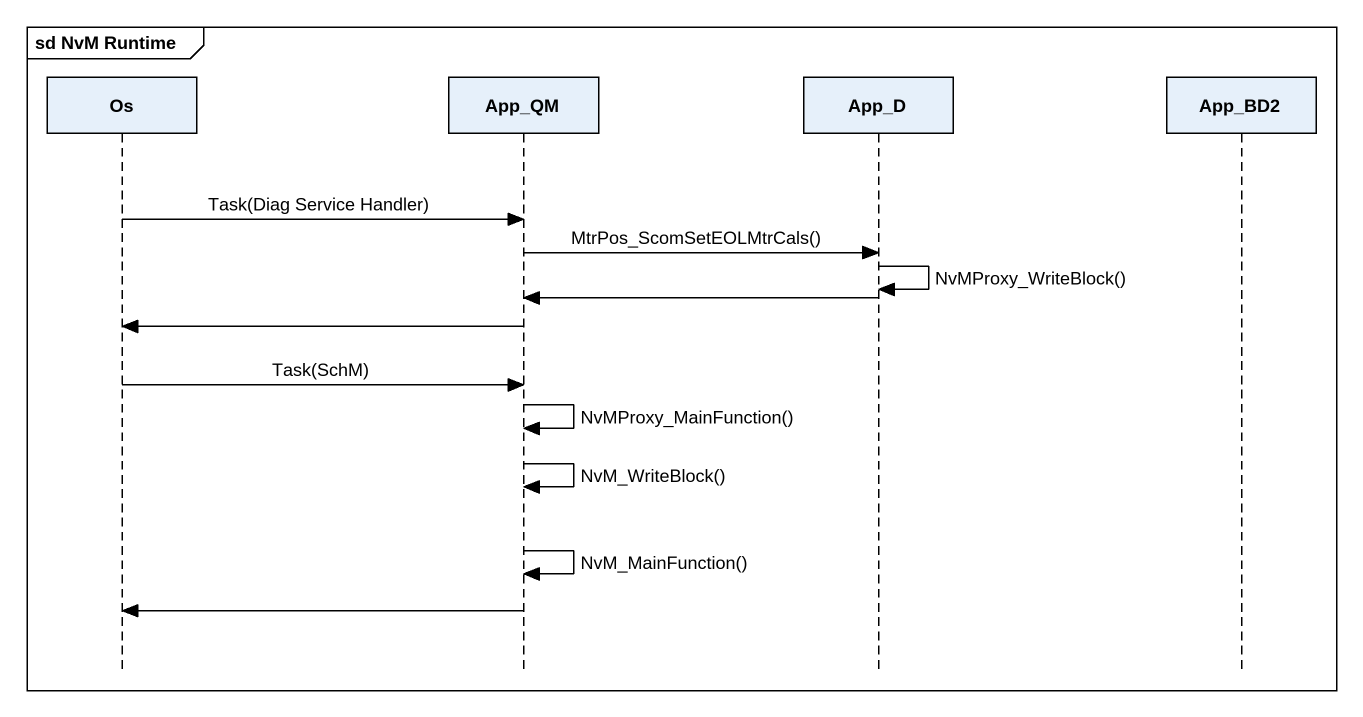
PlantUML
@startuml
mainframe sd NvM Runtime
hide footbox
participant Os
participant App_QM
participant App_D
participant App_BD2

Os -> App_QM : Task(Diag Service Handler)
App_QM -> App_D : MtrPos_ScomSetEOLMtrCals()
App_D -> App_D : NvMProxy_WriteBlock()
App_D -> App_QM
App_QM -> Os
Os -> App_QM : Task(SchM)
App_QM -> App_QM : NvMProxy_MainFunction()
App_QM -> App_QM : NvM_WriteBlock()
App_QM -> App_QM : NvM_MainFunction()
App_QM -> Os
@enduml
